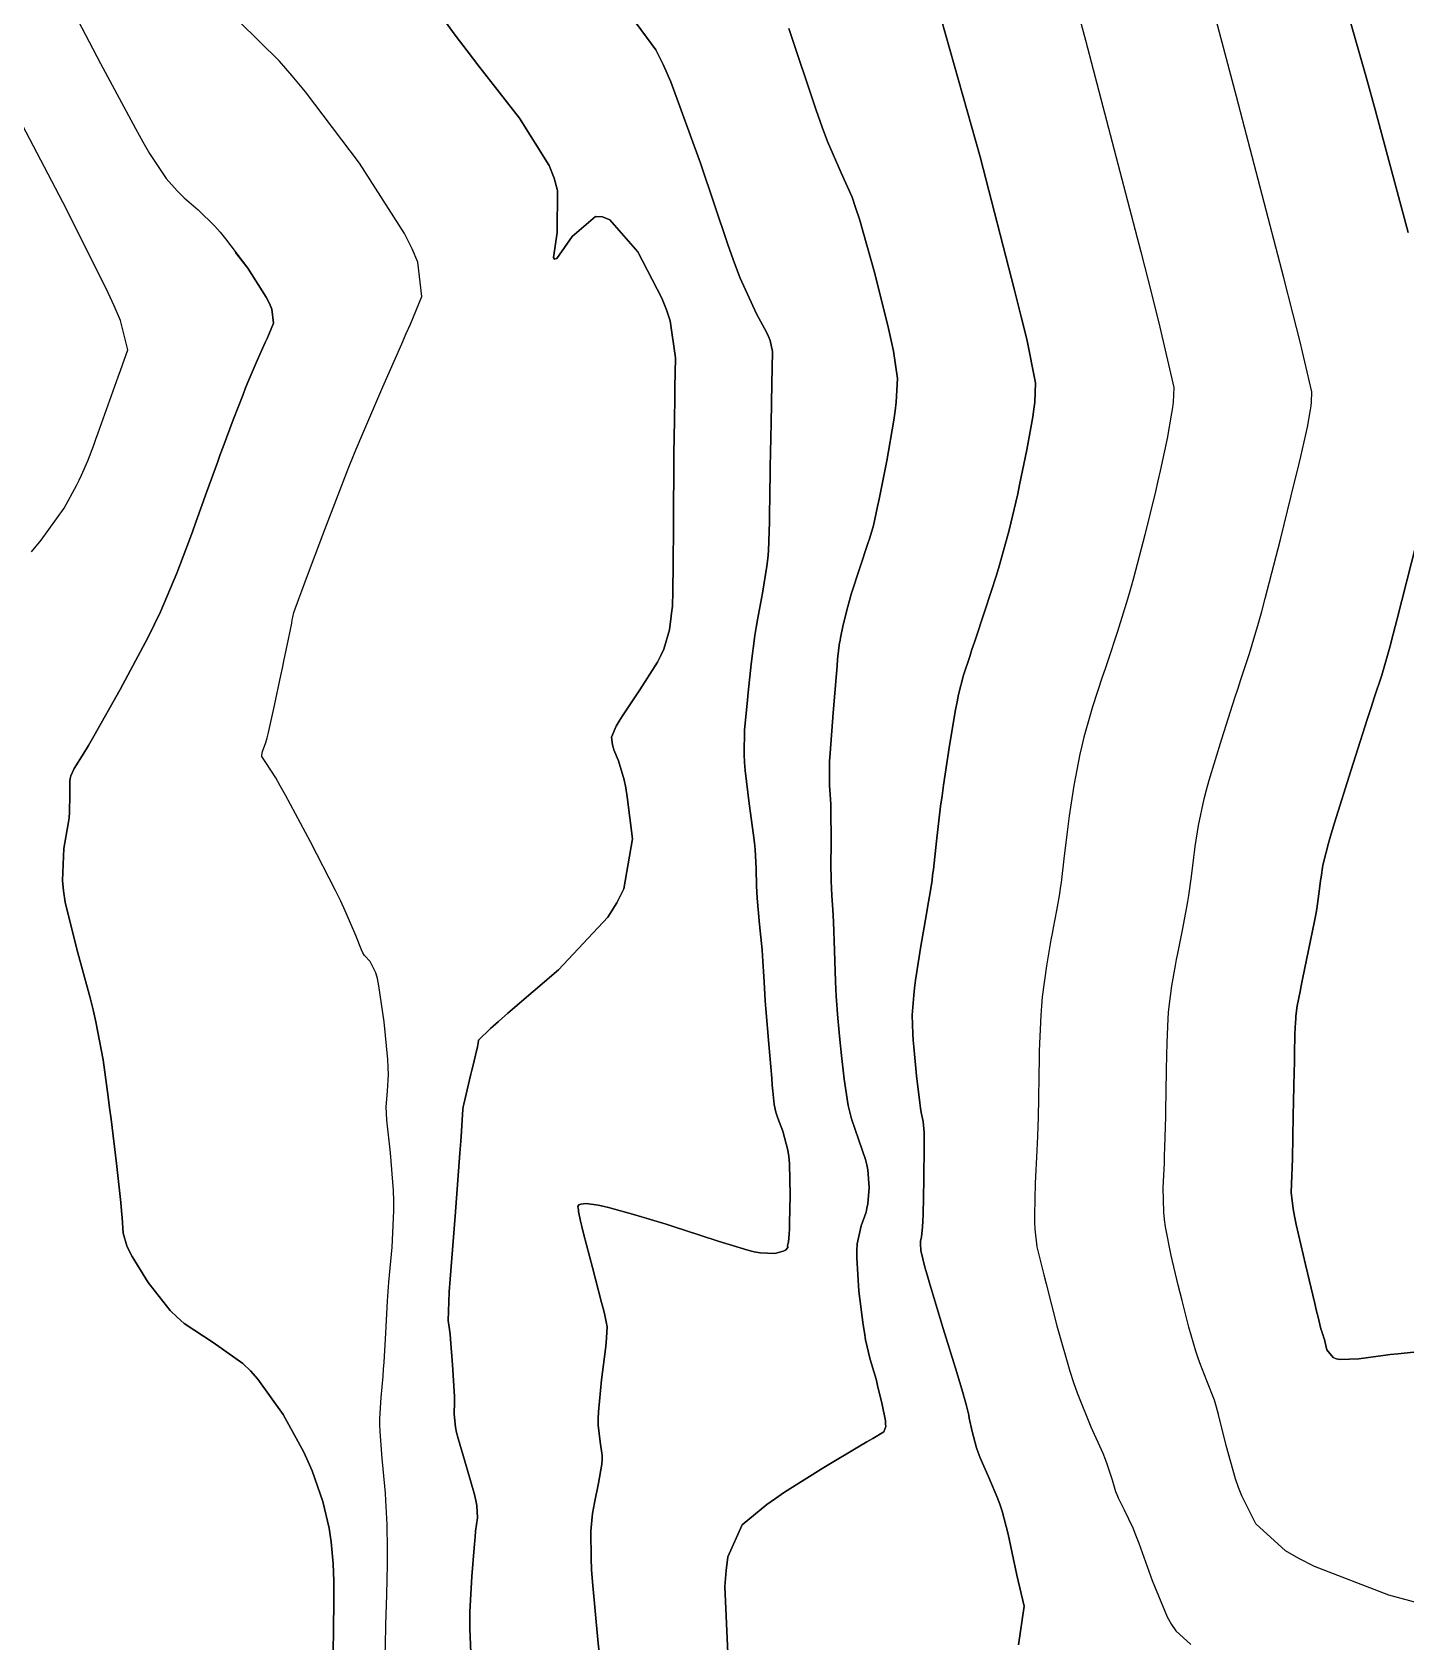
# Model space of a CAD drawing. Header units: metres. Extents: x 837117 to 838477, y 1189012 to 1191015.
# Drawn here: x 837819.78 to 837854.53, y 1189268.64 to 1189309.35 of the extents above; entities that cross this region are included whole.
import ezdxf

# ---------------------------------------------------------------- set-up
doc = ezdxf.new("R2010")
doc.units = ezdxf.units.M
doc.header["$LTSCALE"] = 0.3
doc.layers.add('COTAS 10', color=1, linetype='Continuous')
doc.layers.add('COTAS INT', color=252, linetype='Continuous')

msp = doc.modelspace()

# ---------------------------------------------------------------- linework, layer by layer
at = {"layer": 'COTAS 10'}
for points, elevation in [([(837837.381, 1189268.165), (837837.3, 1189270.042), (837837.328, 1189270.441), (837837.378, 1189270.787), (837837.74, 1189271.602), (837838.363, 1189272.111), (837838.577, 1189272.265), (837838.809, 1189272.425), (837839.799, 1189273.049), (837840.707, 1189273.589), (837840.888, 1189273.696), (837841.038, 1189273.784), (837841.323, 1189273.949), (837841.368, 1189274.083), (837841.366, 1189274.151), (837841.359, 1189274.233), (837841.281, 1189274.644), (837841.164, 1189275.122), (837841.131, 1189275.246), (837841.098, 1189275.368), (837840.978, 1189275.778), (837840.86, 1189276.28), (837840.828, 1189276.459), (837840.797, 1189276.655), (837840.69, 1189277.507), (837840.635, 1189278.348), (837840.638, 1189278.536), (837840.648, 1189278.705), (837840.748, 1189279.158), (837840.87, 1189279.507), (837840.894, 1189279.611), (837840.914, 1189279.718), (837840.949, 1189280.132), (837840.914, 1189280.579), (837840.889, 1189280.708), (837840.858, 1189280.839), (837840.689, 1189281.327), (837840.503, 1189281.869), (837840.46, 1189282.034), (837840.422, 1189282.205), (837840.315, 1189282.874), (837840.241, 1189283.542), (837840.223, 1189283.712), (837840.207, 1189283.875), (837840.157, 1189284.411), (837840.118, 1189284.973), (837840.109, 1189285.153), (837840.1, 1189285.344), (837840.071, 1189286.121), (837840.046, 1189286.85), (837840.039, 1189287.01), (837840.032, 1189287.153), (837840.007, 1189287.517), (837839.988, 1189287.883), (837839.985, 1189288.027), (837839.983, 1189288.188), (837839.984, 1189288.925), (837839.983, 1189289.656), (837839.979, 1189289.815), (837839.975, 1189289.954), (837839.949, 1189290.3), (837839.942, 1189290.717), (837839.949, 1189290.902), (837839.961, 1189291.116), (837840.037, 1189292.138), (837840.122, 1189293.13), (837840.138, 1189293.325), (837840.152, 1189293.485), (837840.179, 1189293.778), (837840.201, 1189293.91), (837840.212, 1189293.969), (837840.226, 1189294.037), (837840.293, 1189294.365), (837840.406, 1189294.823), (837840.449, 1189294.974), (837840.497, 1189295.135), (837840.711, 1189295.803), (837840.914, 1189296.415), (837840.955, 1189296.541), (837840.99, 1189296.648), (837841.059, 1189296.877), (837841.126, 1189297.191), (837841.159, 1189297.351), (837841.199, 1189297.544), (837841.393, 1189298.506), (837841.577, 1189299.538), (837841.611, 1189299.774), (837841.636, 1189299.99), (837841.664, 1189300.592), (837841.563, 1189301.281), (837841.507, 1189301.552), (837841.439, 1189301.857), (837841.092, 1189303.248), (837840.702, 1189304.623), (837840.607, 1189304.918), (837840.518, 1189305.176), (837840.241, 1189305.797), (837839.893, 1189306.586), (837839.757, 1189306.95), (837839.606, 1189307.376), (837838.919, 1189309.442)], 1760), ([(837838.919, 1189309.442), (837839.606, 1189307.376), (837839.757, 1189306.95), (837839.893, 1189306.586), (837840.241, 1189305.797), (837840.518, 1189305.176), (837840.607, 1189304.918), (837840.702, 1189304.623), (837841.092, 1189303.248), (837841.439, 1189301.857), (837841.507, 1189301.552), (837841.563, 1189301.281), (837841.664, 1189300.592), (837841.636, 1189299.99), (837841.611, 1189299.774), (837841.577, 1189299.538), (837841.393, 1189298.506), (837841.199, 1189297.544), (837841.159, 1189297.351), (837841.126, 1189297.191), (837841.059, 1189296.877), (837840.99, 1189296.648), (837840.955, 1189296.541), (837840.914, 1189296.415), (837840.711, 1189295.803), (837840.497, 1189295.135), (837840.449, 1189294.974), (837840.406, 1189294.823), (837840.293, 1189294.365), (837840.226, 1189294.037), (837840.212, 1189293.969), (837840.201, 1189293.91), (837840.179, 1189293.778), (837840.152, 1189293.485), (837840.138, 1189293.325), (837840.122, 1189293.13), (837840.037, 1189292.138), (837839.961, 1189291.116), (837839.949, 1189290.902), (837839.942, 1189290.717), (837839.949, 1189290.3), (837839.975, 1189289.954), (837839.979, 1189289.815), (837839.983, 1189289.656), (837839.984, 1189288.925), (837839.983, 1189288.188), (837839.985, 1189288.027), (837839.988, 1189287.883), (837840.007, 1189287.517), (837840.032, 1189287.153), (837840.039, 1189287.01), (837840.046, 1189286.85), (837840.071, 1189286.121), (837840.1, 1189285.344), (837840.109, 1189285.153), (837840.118, 1189284.973), (837840.157, 1189284.411), (837840.207, 1189283.875), (837840.223, 1189283.712), (837840.241, 1189283.542), (837840.315, 1189282.874), (837840.422, 1189282.205), (837840.46, 1189282.034), (837840.503, 1189281.869), (837840.689, 1189281.327), (837840.858, 1189280.839), (837840.889, 1189280.708), (837840.914, 1189280.579), (837840.949, 1189280.132), (837840.914, 1189279.718), (837840.894, 1189279.611), (837840.87, 1189279.507), (837840.748, 1189279.158), (837840.648, 1189278.705), (837840.638, 1189278.536), (837840.635, 1189278.348), (837840.69, 1189277.507), (837840.797, 1189276.655), (837840.828, 1189276.459), (837840.86, 1189276.28), (837840.978, 1189275.778), (837841.098, 1189275.368), (837841.131, 1189275.246), (837841.164, 1189275.122), (837841.281, 1189274.644), (837841.359, 1189274.233), (837841.366, 1189274.151), (837841.368, 1189274.083), (837841.323, 1189273.949), (837841.038, 1189273.784), (837840.888, 1189273.696), (837840.707, 1189273.589), (837839.799, 1189273.049), (837838.809, 1189272.425), (837838.577, 1189272.265), (837838.363, 1189272.111), (837837.74, 1189271.602), (837837.378, 1189270.787), (837837.328, 1189270.441), (837837.3, 1189270.042), (837837.381, 1189268.165)], 1760), ([(837819.754, 1189296.212), (837820, 1189296.5), (837820.587, 1189297.315), (837820.895, 1189297.885), (837820.963, 1189298.02), (837821.024, 1189298.144), (837821.184, 1189298.509), (837821.331, 1189298.908), (837821.384, 1189299.054), (837821.442, 1189299.216), (837821.698, 1189299.928), (837821.951, 1189300.637), (837822.008, 1189300.796), (837822.06, 1189300.938), (837822.199, 1189301.319), (837822.008, 1189302.06), (837821.852, 1189302.429), (837821.65, 1189302.87), (837820.548, 1189305.054), (837819.343, 1189307.354)], 1750)]:
    msp.add_lwpolyline(points, dxfattribs=dict(at, elevation=elevation))
at = {"layer": 'COTAS INT'}
for points, elevation in [([(837844.964, 1189314.55), (837846.421, 1189309.151), (837847.82, 1189303.792), (837848.089, 1189302.745), (837848.305, 1189301.887), (837848.656, 1189300.366), (837848.639, 1189299.994), (837848.623, 1189299.86), (837848.602, 1189299.714), (837848.488, 1189299.075), (837848.313, 1189298.261), (837848.254, 1189298.004), (837848.19, 1189297.733), (837847.922, 1189296.638), (837847.634, 1189295.542), (837847.558, 1189295.27), (837847.484, 1189295.011), (837847.229, 1189294.19), (837846.984, 1189293.453), (837846.916, 1189293.247), (837846.848, 1189293.04), (837846.603, 1189292.286), (837846.381, 1189291.519), (837846.328, 1189291.304), (837846.279, 1189291.088), (837846.129, 1189290.298), (837846.013, 1189289.528), (837845.985, 1189289.325), (837845.959, 1189289.126), (837845.877, 1189288.443), (837845.805, 1189287.844), (837845.785, 1189287.699), (837845.765, 1189287.562), (837845.689, 1189287.14), (837845.603, 1189286.702), (837845.576, 1189286.555), (837845.547, 1189286.397), (837845.432, 1189285.733), (837845.329, 1189284.955), (837845.308, 1189284.725), (837845.29, 1189284.49), (837845.253, 1189283.586), (837845.238, 1189282.754), (837845.235, 1189282.563), (837845.232, 1189282.39), (837845.222, 1189281.906), (837845.207, 1189281.425), (837845.2, 1189281.253), (837845.191, 1189281.064), (837845.151, 1189280.241), (837845.128, 1189279.427), (837845.131, 1189279.243), (837845.137, 1189279.078), (837845.191, 1189278.632), (837845.317, 1189278.127), (837845.368, 1189277.924), (837845.427, 1189277.693), (837845.7, 1189276.632), (837846.026, 1189275.487), (837846.119, 1189275.202), (837846.213, 1189274.933), (837846.561, 1189274.078), (837846.858, 1189273.409), (837846.92, 1189273.256), (837846.974, 1189273.118), (837847.095, 1189272.735), (837847.181, 1189272.443), (837847.212, 1189272.362), (837847.247, 1189272.28), (837847.401, 1189271.981), (837847.617, 1189271.524), (837847.691, 1189271.342), (837847.771, 1189271.135), (837848.111, 1189270.19), (837848.492, 1189269.271), (837848.598, 1189269.081), (837848.705, 1189268.92), (837849.091, 1189268.571)], 1764), ([(837844.964, 1189314.55), (837846.421, 1189309.151), (837847.82, 1189303.792), (837848.089, 1189302.745), (837848.305, 1189301.887), (837848.656, 1189300.366), (837848.639, 1189299.994), (837848.623, 1189299.86), (837848.602, 1189299.714), (837848.488, 1189299.075), (837848.313, 1189298.261), (837848.254, 1189298.004), (837848.19, 1189297.733), (837847.922, 1189296.638), (837847.634, 1189295.542), (837847.558, 1189295.27), (837847.484, 1189295.011), (837847.229, 1189294.19), (837846.984, 1189293.453), (837846.916, 1189293.247), (837846.848, 1189293.04), (837846.603, 1189292.286), (837846.381, 1189291.519), (837846.328, 1189291.304), (837846.279, 1189291.088), (837846.129, 1189290.298), (837846.013, 1189289.528), (837845.985, 1189289.325), (837845.959, 1189289.126), (837845.877, 1189288.443), (837845.805, 1189287.844), (837845.785, 1189287.699), (837845.765, 1189287.562), (837845.689, 1189287.14), (837845.603, 1189286.702), (837845.576, 1189286.555), (837845.547, 1189286.397), (837845.432, 1189285.733), (837845.329, 1189284.955), (837845.308, 1189284.725), (837845.29, 1189284.49), (837845.253, 1189283.586), (837845.238, 1189282.754), (837845.235, 1189282.563), (837845.232, 1189282.39), (837845.222, 1189281.906), (837845.207, 1189281.425), (837845.2, 1189281.253), (837845.191, 1189281.064), (837845.151, 1189280.241), (837845.128, 1189279.427), (837845.131, 1189279.243), (837845.137, 1189279.078), (837845.191, 1189278.632), (837845.317, 1189278.127), (837845.368, 1189277.924), (837845.427, 1189277.693), (837845.7, 1189276.632), (837846.026, 1189275.487), (837846.119, 1189275.202), (837846.213, 1189274.933), (837846.561, 1189274.078), (837846.858, 1189273.409), (837846.92, 1189273.256), (837846.974, 1189273.118), (837847.095, 1189272.735), (837847.181, 1189272.443), (837847.212, 1189272.362), (837847.247, 1189272.28), (837847.401, 1189271.981), (837847.617, 1189271.524), (837847.691, 1189271.342), (837847.771, 1189271.135), (837848.111, 1189270.19), (837848.492, 1189269.271), (837848.598, 1189269.081), (837848.705, 1189268.92), (837849.091, 1189268.571)], 1764), ([(837856.092, 1189269.283), (837854.096, 1189269.819), (837852.215, 1189270.547), (837851.822, 1189270.744), (837851.485, 1189270.938), (837850.73, 1189271.622), (837850.377, 1189272.333), (837850.293, 1189272.545), (837850.215, 1189272.763), (837849.982, 1189273.604), (837849.789, 1189274.392), (837849.736, 1189274.577), (837849.683, 1189274.748), (837849.494, 1189275.244), (837849.311, 1189275.696), (837849.261, 1189275.838), (837849.212, 1189275.988), (837849.04, 1189276.594), (837848.868, 1189277.27), (837848.819, 1189277.465), (837848.77, 1189277.663), (837848.588, 1189278.407), (837848.446, 1189279.136), (837848.421, 1189279.325), (837848.403, 1189279.508), (837848.39, 1189280.123), (837848.418, 1189280.751), (837848.424, 1189280.943), (837848.431, 1189281.143), (837848.451, 1189281.927), (837848.467, 1189282.721), (837848.471, 1189282.927), (837848.475, 1189283.127), (837848.487, 1189283.797), (837848.511, 1189284.4), (837848.523, 1189284.557), (837848.537, 1189284.71), (837848.606, 1189285.229), (837848.698, 1189285.744), (837848.726, 1189285.895), (837848.756, 1189286.049), (837848.876, 1189286.636), (837848.989, 1189287.217), (837849.015, 1189287.367), (837849.038, 1189287.512), (837849.103, 1189287.998), (837849.16, 1189288.474), (837849.178, 1189288.612), (837849.198, 1189288.754), (837849.278, 1189289.289), (837849.422, 1189289.963), (837849.482, 1189290.191), (837849.55, 1189290.437), (837849.868, 1189291.478), (837850.203, 1189292.515), (837850.283, 1189292.758), (837850.356, 1189292.983), (837850.572, 1189293.638), (837850.8, 1189294.403), (837850.881, 1189294.697), (837850.97, 1189295.028), (837851.353, 1189296.519), (837851.722, 1189298.004), (837851.801, 1189298.33), (837851.87, 1189298.62), (837852.036, 1189299.36), (837852.115, 1189299.802), (837852.129, 1189299.903), (837852.14, 1189299.996), (837852.152, 1189300.253), (837851.853, 1189301.519), (837851.668, 1189302.248), (837851.438, 1189303.139), (837850.239, 1189307.724), (837848.975, 1189312.496)], 1766), ([(837856.092, 1189269.283), (837854.096, 1189269.819), (837852.215, 1189270.547), (837851.822, 1189270.744), (837851.485, 1189270.938), (837850.73, 1189271.622), (837850.377, 1189272.333), (837850.293, 1189272.545), (837850.215, 1189272.763), (837849.982, 1189273.604), (837849.789, 1189274.392), (837849.736, 1189274.577), (837849.683, 1189274.748), (837849.494, 1189275.244), (837849.311, 1189275.696), (837849.261, 1189275.838), (837849.212, 1189275.988), (837849.04, 1189276.594), (837848.868, 1189277.27), (837848.819, 1189277.465), (837848.77, 1189277.663), (837848.588, 1189278.407), (837848.446, 1189279.136), (837848.421, 1189279.325), (837848.403, 1189279.508), (837848.39, 1189280.123), (837848.418, 1189280.751), (837848.424, 1189280.943), (837848.431, 1189281.143), (837848.451, 1189281.927), (837848.467, 1189282.721), (837848.471, 1189282.927), (837848.475, 1189283.127), (837848.487, 1189283.797), (837848.511, 1189284.4), (837848.523, 1189284.557), (837848.537, 1189284.71), (837848.606, 1189285.229), (837848.698, 1189285.744), (837848.726, 1189285.895), (837848.756, 1189286.049), (837848.876, 1189286.636), (837848.989, 1189287.217), (837849.015, 1189287.367), (837849.038, 1189287.512), (837849.103, 1189287.998), (837849.16, 1189288.474), (837849.178, 1189288.612), (837849.198, 1189288.754), (837849.278, 1189289.289), (837849.422, 1189289.963), (837849.482, 1189290.191), (837849.55, 1189290.437), (837849.868, 1189291.478), (837850.203, 1189292.515), (837850.283, 1189292.758), (837850.356, 1189292.983), (837850.572, 1189293.638), (837850.8, 1189294.403), (837850.881, 1189294.697), (837850.97, 1189295.028), (837851.353, 1189296.519), (837851.722, 1189298.004), (837851.801, 1189298.33), (837851.87, 1189298.62), (837852.036, 1189299.36), (837852.115, 1189299.802), (837852.129, 1189299.903), (837852.14, 1189299.996), (837852.152, 1189300.253), (837851.853, 1189301.519), (837851.668, 1189302.248), (837851.438, 1189303.139), (837850.239, 1189307.724), (837848.975, 1189312.496)], 1766), ([(837852.465, 1189311.913), (837853.299, 1189309.015), (837853.529, 1189308.192), (837853.759, 1189307.36), (837854.587, 1189304.283)], 1768), ([(837854.587, 1189304.283), (837853.759, 1189307.36), (837853.529, 1189308.192), (837853.299, 1189309.015), (837852.465, 1189311.913)], 1768), ([(837829.359, 1189310.818), (837830.48, 1189309.278), (837830.78, 1189308.878), (837831.076, 1189308.488), (837832.104, 1189307.174), (837832.858, 1189305.977), (837832.98, 1189305.66), (837833.065, 1189305.351), (837833.059, 1189304.289), (837832.964, 1189303.653), (837832.993, 1189303.612), (837833.046, 1189303.63), (837833.436, 1189304.184), (837834.024, 1189304.694), (837834.201, 1189304.684), (837834.385, 1189304.609), (837835.101, 1189303.794), (837835.706, 1189302.628), (837835.821, 1189302.331), (837835.912, 1189302.047), (837836.048, 1189301.114), (837836.034, 1189300.363), (837836.031, 1189300.192), (837836.029, 1189300.037), (837836.021, 1189299.614), (837836.014, 1189299.029), (837836.011, 1189298.772), (837836.009, 1189298.474), (837835.999, 1189297.054), (837835.988, 1189295.687), (837835.985, 1189295.422), (837835.983, 1189295.206), (837835.972, 1189294.836), (837835.955, 1189294.714), (837835.947, 1189294.655), (837835.939, 1189294.584), (837835.899, 1189294.237), (837835.754, 1189293.747), (837835.68, 1189293.588), (837835.591, 1189293.417), (837835.145, 1189292.715), (837834.706, 1189292.062), (837834.621, 1189291.924), (837834.552, 1189291.803), (837834.434, 1189291.52), (837834.453, 1189291.328), (837834.469, 1189291.266), (837834.491, 1189291.199), (837834.61, 1189290.924), (837834.755, 1189290.438), (837834.794, 1189290.238), (837834.831, 1189290.01), (837834.959, 1189288.951), (837834.746, 1189287.687), (837834.569, 1189287.329), (837834.34, 1189286.967), (837833.088, 1189285.635), (837831.812, 1189284.537), (837831.569, 1189284.325), (837831.374, 1189284.151), (837831.067, 1189283.854), (837831.059, 1189283.772), (837831.051, 1189283.735), (837831.042, 1189283.691), (837830.992, 1189283.479), (837830.921, 1189283.19), (837830.898, 1189283.097), (837830.874, 1189282.999), (837830.778, 1189282.599), (837830.697, 1189282.24), (837830.682, 1189282.167), (837830.671, 1189282.105), (837830.661, 1189281.979), (837830.639, 1189281.553), (837830.621, 1189281.303), (837830.598, 1189280.996), (837830.472, 1189279.407), (837830.349, 1189277.808), (837830.328, 1189277.494), (837830.312, 1189277.236), (837830.303, 1189276.77), (837830.336, 1189276.536), (837830.348, 1189276.425), (837830.36, 1189276.293), (837830.412, 1189275.648), (837830.454, 1189274.983), (837830.46, 1189274.839), (837830.463, 1189274.711), (837830.454, 1189274.394), (837830.484, 1189274.067), (837830.513, 1189273.933), (837830.551, 1189273.779), (837830.76, 1189273.069), (837830.965, 1189272.364), (837831, 1189272.214), (837831.026, 1189272.084), (837831.043, 1189271.776), (837830.994, 1189271.439), (837830.979, 1189271.29), (837830.962, 1189271.117), (837830.897, 1189270.292), (837830.85, 1189269.398), (837830.846, 1189269.182), (837830.845, 1189268.979), (837830.874, 1189268.36)], 1756), ([(837830.874, 1189268.36), (837830.845, 1189268.979), (837830.846, 1189269.182), (837830.85, 1189269.398), (837830.897, 1189270.292), (837830.962, 1189271.117), (837830.979, 1189271.29), (837830.994, 1189271.439), (837831.043, 1189271.776), (837831.026, 1189272.084), (837831, 1189272.214), (837830.965, 1189272.364), (837830.76, 1189273.069), (837830.551, 1189273.779), (837830.513, 1189273.933), (837830.484, 1189274.067), (837830.454, 1189274.394), (837830.463, 1189274.711), (837830.46, 1189274.839), (837830.454, 1189274.983), (837830.412, 1189275.648), (837830.36, 1189276.293), (837830.348, 1189276.425), (837830.336, 1189276.536), (837830.303, 1189276.77), (837830.312, 1189277.236), (837830.328, 1189277.494), (837830.349, 1189277.808), (837830.472, 1189279.407), (837830.598, 1189280.996), (837830.621, 1189281.303), (837830.639, 1189281.553), (837830.661, 1189281.979), (837830.671, 1189282.105), (837830.682, 1189282.167), (837830.697, 1189282.24), (837830.778, 1189282.599), (837830.874, 1189282.999), (837830.898, 1189283.097), (837830.921, 1189283.19), (837830.992, 1189283.479), (837831.042, 1189283.691), (837831.051, 1189283.735), (837831.059, 1189283.772), (837831.067, 1189283.854), (837831.374, 1189284.151), (837831.569, 1189284.325), (837831.812, 1189284.537), (837833.088, 1189285.635), (837834.34, 1189286.967), (837834.569, 1189287.329), (837834.746, 1189287.687), (837834.959, 1189288.951), (837834.831, 1189290.01), (837834.794, 1189290.238), (837834.755, 1189290.438), (837834.61, 1189290.924), (837834.491, 1189291.199), (837834.469, 1189291.266), (837834.453, 1189291.328), (837834.434, 1189291.52), (837834.552, 1189291.803), (837834.621, 1189291.924), (837834.706, 1189292.062), (837835.145, 1189292.715), (837835.591, 1189293.417), (837835.68, 1189293.588), (837835.754, 1189293.747), (837835.899, 1189294.237), (837835.939, 1189294.584), (837835.947, 1189294.655), (837835.955, 1189294.714), (837835.972, 1189294.836), (837835.983, 1189295.206), (837835.985, 1189295.422), (837835.988, 1189295.687), (837835.999, 1189297.054), (837836.009, 1189298.474), (837836.011, 1189298.772), (837836.014, 1189299.029), (837836.021, 1189299.614), (837836.029, 1189300.037), (837836.031, 1189300.192), (837836.034, 1189300.363), (837836.048, 1189301.114), (837835.912, 1189302.047), (837835.821, 1189302.331), (837835.706, 1189302.628), (837835.101, 1189303.794), (837834.385, 1189304.609), (837834.201, 1189304.684), (837834.024, 1189304.694), (837833.436, 1189304.184), (837833.046, 1189303.63), (837832.993, 1189303.612), (837832.964, 1189303.653), (837833.059, 1189304.289), (837833.065, 1189305.351), (837832.98, 1189305.66), (837832.858, 1189305.977), (837832.104, 1189307.174), (837831.076, 1189308.488), (837830.78, 1189308.878), (837830.48, 1189309.278), (837829.359, 1189310.818)], 1756), ([(837820.548, 1189310.389), (837821.502, 1189308.559), (837822.387, 1189306.916), (837822.578, 1189306.575), (837822.747, 1189306.284), (837823.161, 1189305.648), (837823.446, 1189305.336), (837823.533, 1189305.25), (837823.623, 1189305.164), (837823.975, 1189304.856), (837824.395, 1189304.443), (837824.527, 1189304.291), (837824.666, 1189304.123), (837825.227, 1189303.379), (837825.697, 1189302.65), (837825.778, 1189302.49), (837825.838, 1189302.349), (837825.88, 1189301.993), (837825.758, 1189301.705), (837825.716, 1189301.607), (837825.67, 1189301.501), (837825.471, 1189301.051), (837825.241, 1189300.516), (837825.175, 1189300.356), (837825.109, 1189300.191), (837824.861, 1189299.551), (837824.606, 1189298.862), (837824.534, 1189298.666), (837824.461, 1189298.468), (837824.197, 1189297.733), (837823.918, 1189296.96), (837823.836, 1189296.737), (837823.753, 1189296.512), (837823.438, 1189295.668), (837823.019, 1189294.689), (837822.871, 1189294.379), (837822.707, 1189294.052), (837822, 1189292.727), (837821.335, 1189291.547), (837821.198, 1189291.31), (837821.082, 1189291.113), (837820.836, 1189290.725), (837820.752, 1189290.543), (837820.738, 1189290.475), (837820.728, 1189290.4), (837820.728, 1189290.064), (837820.721, 1189289.62), (837820.707, 1189289.477), (837820.689, 1189289.325), (837820.58, 1189288.701), (837820.543, 1189287.896), (837820.57, 1189287.63), (837820.613, 1189287.344), (837820.902, 1189286.156), (837821.243, 1189284.93), (837821.319, 1189284.621), (837821.387, 1189284.324), (837821.567, 1189283.363), (837821.697, 1189282.427), (837821.733, 1189282.147), (837821.77, 1189281.858), (837821.906, 1189280.738), (837822.015, 1189279.749), (837822.036, 1189279.543), (837822.052, 1189279.366), (837822.074, 1189278.972), (837822.168, 1189278.657), (837822.229, 1189278.53), (837822.305, 1189278.386), (837822.707, 1189277.724), (837823.265, 1189277.02), (837823.439, 1189276.851), (837823.621, 1189276.692), (837824.352, 1189276.209), (837825.103, 1189275.68), (837825.298, 1189275.492), (837825.487, 1189275.286), (837826.124, 1189274.392), (837826.644, 1189273.439), (837826.759, 1189273.195), (837826.862, 1189272.961), (837827.131, 1189272.187), (837827.285, 1189271.51), (837827.316, 1189271.336), (837827.342, 1189271.168), (837827.392, 1189270.609), (837827.404, 1189270.182), (837827.406, 1189270.097), (837827.408, 1189270.026), (837827.41, 1189269.887), (837827.406, 1189269.588), (837827.404, 1189269.416), (837827.402, 1189269.205), (837827.391, 1189268.122)], 1752), ([(837834.933, 1189309.739), (837835.554, 1189308.902), (837835.74, 1189308.531), (837835.933, 1189308.099), (837836.682, 1189306.035), (837837.38, 1189303.955), (837837.541, 1189303.513), (837837.687, 1189303.129), (837838.099, 1189302.226), (837838.355, 1189301.762), (837838.403, 1189301.654), (837838.442, 1189301.555), (837838.501, 1189301.274), (837838.494, 1189300.861), (837838.486, 1189300.467), (837838.467, 1189299.46), (837838.448, 1189298.349), (837838.444, 1189298.072), (837838.44, 1189297.809), (837838.432, 1189296.969), (837838.401, 1189296.234), (837838.383, 1189296.037), (837838.361, 1189295.842), (837838.25, 1189295.163), (837838.122, 1189294.485), (837838.091, 1189294.291), (837838.061, 1189294.095), (837837.966, 1189293.363), (837837.889, 1189292.653), (837837.87, 1189292.469), (837837.852, 1189292.292), (837837.798, 1189291.702), (837837.788, 1189291.081), (837837.798, 1189290.884), (837837.813, 1189290.677), (837837.915, 1189289.84), (837838.026, 1189289.038), (837838.047, 1189288.852), (837838.063, 1189288.682), (837838.088, 1189288.201), (837838.1, 1189287.755), (837838.109, 1189287.606), (837838.119, 1189287.448), (837838.178, 1189286.786), (837838.239, 1189286.139), (837838.251, 1189285.99), (837838.262, 1189285.853), (837838.283, 1189285.469), (837838.308, 1189285.024), (837838.32, 1189284.85), (837838.335, 1189284.653), (837838.408, 1189283.76), (837838.483, 1189282.894), (837838.499, 1189282.715), (837838.513, 1189282.563), (837838.545, 1189282.233), (837838.59, 1189282.033), (837838.612, 1189281.963), (837838.639, 1189281.886), (837838.769, 1189281.554), (837838.893, 1189281.079), (837838.916, 1189280.912), (837838.933, 1189280.729), (837838.951, 1189279.94), (837838.935, 1189279.216), (837838.93, 1189279.074), (837838.925, 1189278.957), (837838.906, 1189278.748), (837838.891, 1189278.7), (837838.889, 1189278.686), (837838.887, 1189278.671), (837838.889, 1189278.613), (837838.843, 1189278.553), (837838.812, 1189278.537), (837838.774, 1189278.521), (837838.567, 1189278.464), (837838.188, 1189278.477), (837838.041, 1189278.505), (837837.876, 1189278.544), (837837.126, 1189278.771), (837836.274, 1189279.053), (837836.044, 1189279.127), (837835.817, 1189279.199), (837835.019, 1189279.441), (837834.356, 1189279.624), (837834.215, 1189279.658), (837834.091, 1189279.685), (837833.794, 1189279.725), (837833.653, 1189279.71), (837833.627, 1189279.703), (837833.607, 1189279.695), (837833.582, 1189279.653), (837833.591, 1189279.603), (837833.593, 1189279.575), (837833.592, 1189279.527), (837833.645, 1189279.28), (837833.679, 1189279.141), (837833.722, 1189278.971), (837833.95, 1189278.104), (837834.181, 1189277.226), (837834.226, 1189277.048), (837834.262, 1189276.9), (837834.325, 1189276.603), (837834.308, 1189276.331), (837834.294, 1189276.199), (837834.276, 1189276.041), (837834.181, 1189275.268), (837834.102, 1189274.457), (837834.095, 1189274.277), (837834.095, 1189274.116), (837834.147, 1189273.696), (837834.198, 1189273.356), (837834.197, 1189273.247), (837834.189, 1189273.131), (837834.106, 1189272.656), (837833.998, 1189272.153), (837833.975, 1189272.019), (837833.954, 1189271.888), (837833.904, 1189271.435), (837833.913, 1189270.749), (837833.929, 1189270.471), (837833.952, 1189270.154), (837834.084, 1189268.692), (837834.244, 1189267.165)], 1758), ([(837834.244, 1189267.165), (837834.084, 1189268.692), (837833.952, 1189270.154), (837833.929, 1189270.471), (837833.913, 1189270.749), (837833.904, 1189271.435), (837833.954, 1189271.888), (837833.975, 1189272.019), (837833.998, 1189272.153), (837834.106, 1189272.656), (837834.189, 1189273.131), (837834.197, 1189273.247), (837834.198, 1189273.356), (837834.147, 1189273.696), (837834.095, 1189274.116), (837834.095, 1189274.277), (837834.102, 1189274.457), (837834.181, 1189275.268), (837834.276, 1189276.041), (837834.294, 1189276.199), (837834.308, 1189276.331), (837834.325, 1189276.603), (837834.262, 1189276.9), (837834.226, 1189277.048), (837834.181, 1189277.226), (837833.95, 1189278.104), (837833.722, 1189278.971), (837833.679, 1189279.141), (837833.645, 1189279.28), (837833.592, 1189279.527), (837833.593, 1189279.575), (837833.591, 1189279.603), (837833.582, 1189279.653), (837833.607, 1189279.695), (837833.627, 1189279.703), (837833.653, 1189279.71), (837833.794, 1189279.725), (837834.091, 1189279.685), (837834.215, 1189279.658), (837834.356, 1189279.624), (837835.019, 1189279.441), (837835.817, 1189279.199), (837836.044, 1189279.127), (837836.274, 1189279.053), (837837.126, 1189278.771), (837837.876, 1189278.544), (837838.041, 1189278.505), (837838.188, 1189278.477), (837838.567, 1189278.464), (837838.774, 1189278.521), (837838.812, 1189278.537), (837838.843, 1189278.553), (837838.889, 1189278.613), (837838.887, 1189278.671), (837838.889, 1189278.686), (837838.891, 1189278.7), (837838.906, 1189278.748), (837838.925, 1189278.957), (837838.93, 1189279.074), (837838.935, 1189279.216), (837838.951, 1189279.94), (837838.933, 1189280.729), (837838.916, 1189280.912), (837838.893, 1189281.079), (837838.769, 1189281.554), (837838.639, 1189281.886), (837838.612, 1189281.963), (837838.59, 1189282.033), (837838.545, 1189282.233), (837838.513, 1189282.563), (837838.499, 1189282.715), (837838.483, 1189282.894), (837838.408, 1189283.76), (837838.335, 1189284.653), (837838.32, 1189284.85), (837838.308, 1189285.024), (837838.283, 1189285.469), (837838.262, 1189285.853), (837838.251, 1189285.99), (837838.239, 1189286.139), (837838.178, 1189286.786), (837838.119, 1189287.448), (837838.109, 1189287.606), (837838.1, 1189287.755), (837838.088, 1189288.201), (837838.063, 1189288.682), (837838.047, 1189288.852), (837838.026, 1189289.038), (837837.915, 1189289.84), (837837.813, 1189290.677), (837837.798, 1189290.884), (837837.788, 1189291.081), (837837.798, 1189291.702), (837837.852, 1189292.292), (837837.87, 1189292.469), (837837.889, 1189292.653), (837837.966, 1189293.363), (837838.061, 1189294.095), (837838.091, 1189294.291), (837838.122, 1189294.485), (837838.25, 1189295.163), (837838.361, 1189295.842), (837838.383, 1189296.037), (837838.401, 1189296.234), (837838.432, 1189296.969), (837838.44, 1189297.809), (837838.444, 1189298.072), (837838.448, 1189298.349), (837838.467, 1189299.46), (837838.486, 1189300.467), (837838.494, 1189300.861), (837838.501, 1189301.274), (837838.442, 1189301.555), (837838.403, 1189301.654), (837838.355, 1189301.762), (837838.099, 1189302.226), (837837.687, 1189303.129), (837837.541, 1189303.513), (837837.38, 1189303.955), (837836.682, 1189306.035), (837835.933, 1189308.099), (837835.74, 1189308.531), (837835.554, 1189308.902), (837834.933, 1189309.739)], 1758), ([(837842.768, 1189309.689), (837843.757, 1189306.2), (837844.63, 1189302.825), (837844.798, 1189302.148), (837844.934, 1189301.584), (837845.16, 1189300.479), (837845.137, 1189299.992), (837845.117, 1189299.817), (837845.09, 1189299.626), (837844.94, 1189298.79), (837844.756, 1189297.902), (837844.707, 1189297.677), (837844.658, 1189297.462), (837844.491, 1189296.757), (837844.299, 1189296.056), (837844.236, 1189295.842), (837844.168, 1189295.619), (837843.885, 1189294.743), (837843.611, 1189293.923), (837843.549, 1189293.735), (837843.493, 1189293.565), (837843.338, 1189293.093), (837843.213, 1189292.6), (837843.175, 1189292.417), (837843.135, 1189292.213), (837842.98, 1189291.306), (837842.829, 1189290.303), (837842.792, 1189290.038), (837842.758, 1189289.778), (837842.651, 1189288.887), (837842.573, 1189288.177), (837842.555, 1189288.031), (837842.54, 1189287.907), (837842.502, 1189287.643), (837842.449, 1189287.354), (837842.425, 1189287.215), (837842.396, 1189287.049), (837842.258, 1189286.236), (837842.124, 1189285.371), (837842.097, 1189285.172), (837842.076, 1189284.992), (837842.038, 1189284.49), (837842.051, 1189284.02), (837842.062, 1189283.859), (837842.076, 1189283.686), (837842.15, 1189282.951), (837842.232, 1189282.274), (837842.251, 1189282.138), (837842.268, 1189282.024), (837842.315, 1189281.796), (837842.339, 1189281.52), (837842.342, 1189281.375), (837842.344, 1189281.2), (837842.335, 1189280.324), (837842.314, 1189279.45), (837842.307, 1189279.278), (837842.3, 1189279.136), (837842.271, 1189278.873), (837842.251, 1189278.781), (837842.249, 1189278.746), (837842.249, 1189278.708), (837842.26, 1189278.537), (837842.359, 1189278.115), (837842.414, 1189277.919), (837842.481, 1189277.688), (837842.824, 1189276.564), (837843.169, 1189275.449), (837843.238, 1189275.222), (837843.296, 1189275.032), (837843.407, 1189274.642), (837843.452, 1189274.442), (837843.467, 1189274.371), (837843.483, 1189274.293), (837843.551, 1189273.957), (837843.663, 1189273.547), (837843.706, 1189273.424), (837843.755, 1189273.295), (837843.976, 1189272.795), (837844.207, 1189272.253), (837844.262, 1189272.098), (837844.313, 1189271.942), (837844.463, 1189271.361), (837844.6, 1189270.721), (837844.643, 1189270.528), (837844.689, 1189270.327), (837844.869, 1189269.542), (837844.728, 1189268.564)], 1762), ([(837844.728, 1189268.564), (837844.869, 1189269.542), (837844.689, 1189270.327), (837844.643, 1189270.528), (837844.6, 1189270.721), (837844.463, 1189271.361), (837844.313, 1189271.942), (837844.262, 1189272.098), (837844.207, 1189272.253), (837843.976, 1189272.795), (837843.755, 1189273.295), (837843.706, 1189273.424), (837843.663, 1189273.547), (837843.551, 1189273.957), (837843.483, 1189274.293), (837843.467, 1189274.371), (837843.452, 1189274.442), (837843.407, 1189274.642), (837843.296, 1189275.032), (837843.238, 1189275.222), (837843.169, 1189275.449), (837842.824, 1189276.564), (837842.481, 1189277.688), (837842.414, 1189277.919), (837842.359, 1189278.115), (837842.26, 1189278.537), (837842.249, 1189278.708), (837842.249, 1189278.746), (837842.251, 1189278.781), (837842.271, 1189278.873), (837842.3, 1189279.136), (837842.307, 1189279.278), (837842.314, 1189279.45), (837842.335, 1189280.324), (837842.344, 1189281.2), (837842.342, 1189281.375), (837842.339, 1189281.52), (837842.315, 1189281.796), (837842.268, 1189282.024), (837842.251, 1189282.138), (837842.232, 1189282.274), (837842.15, 1189282.951), (837842.076, 1189283.686), (837842.062, 1189283.859), (837842.051, 1189284.02), (837842.038, 1189284.49), (837842.076, 1189284.992), (837842.097, 1189285.172), (837842.124, 1189285.371), (837842.258, 1189286.236), (837842.396, 1189287.049), (837842.425, 1189287.215), (837842.449, 1189287.354), (837842.502, 1189287.643), (837842.54, 1189287.907), (837842.555, 1189288.031), (837842.573, 1189288.177), (837842.651, 1189288.887), (837842.758, 1189289.778), (837842.792, 1189290.038), (837842.829, 1189290.303), (837842.98, 1189291.306), (837843.135, 1189292.213), (837843.175, 1189292.417), (837843.213, 1189292.6), (837843.338, 1189293.093), (837843.493, 1189293.565), (837843.549, 1189293.735), (837843.611, 1189293.923), (837843.885, 1189294.743), (837844.168, 1189295.619), (837844.236, 1189295.842), (837844.299, 1189296.056), (837844.491, 1189296.757), (837844.658, 1189297.462), (837844.707, 1189297.677), (837844.756, 1189297.902), (837844.94, 1189298.79), (837845.09, 1189299.626), (837845.117, 1189299.817), (837845.137, 1189299.992), (837845.16, 1189300.479), (837844.934, 1189301.584), (837844.798, 1189302.148), (837844.63, 1189302.825), (837843.757, 1189306.2), (837842.768, 1189309.689)], 1762), ([(837828.707, 1189268.179), (837828.715, 1189268.72), (837828.719, 1189268.894), (837828.724, 1189269.078), (837828.745, 1189269.829), (837828.762, 1189270.6), (837828.764, 1189270.797), (837828.765, 1189270.986), (837828.755, 1189271.611), (837828.725, 1189272.218), (837828.713, 1189272.396), (837828.698, 1189272.579), (837828.63, 1189273.276), (837828.576, 1189273.955), (837828.571, 1189274.126), (837828.57, 1189274.29), (837828.6, 1189274.819), (837828.653, 1189275.362), (837828.666, 1189275.534), (837828.678, 1189275.715), (837828.718, 1189276.45), (837828.765, 1189277.267), (837828.781, 1189277.501), (837828.799, 1189277.738), (837828.878, 1189278.622), (837828.926, 1189279.539), (837828.925, 1189279.797), (837828.917, 1189280.056), (837828.836, 1189281.006), (837828.75, 1189281.83), (837828.739, 1189282.009), (837828.734, 1189282.168), (837828.762, 1189282.564), (837828.789, 1189282.991), (837828.783, 1189283.168), (837828.771, 1189283.371), (837828.681, 1189284.318), (837828.548, 1189285.231), (837828.511, 1189285.413), (837828.472, 1189285.563), (837828.329, 1189285.85), (837828.184, 1189286.002), (837828.144, 1189286.067), (837828.104, 1189286.144), (837827.959, 1189286.504), (837827.696, 1189287.127), (837827.581, 1189287.37), (837827.448, 1189287.642), (837826.813, 1189288.877), (837826.182, 1189290.054), (837826.05, 1189290.291), (837825.938, 1189290.488), (837825.689, 1189290.877), (837825.599, 1189291.003), (837825.587, 1189291.034), (837825.581, 1189291.064), (837825.606, 1189291.158), (837825.69, 1189291.388), (837825.721, 1189291.503), (837825.755, 1189291.64), (837825.908, 1189292.32), (837826.068, 1189293.08), (837826.107, 1189293.268), (837826.144, 1189293.445), (837826.258, 1189294.003), (837826.34, 1189294.407), (837826.356, 1189294.486), (837826.369, 1189294.552), (837826.395, 1189294.675), (837826.519, 1189295.017), (837826.595, 1189295.221), (837826.689, 1189295.472), (837827.176, 1189296.772), (837827.769, 1189298.304), (837827.929, 1189298.701), (837828.087, 1189299.087), (837828.643, 1189300.381), (837829.127, 1189301.473), (837829.239, 1189301.731), (837829.342, 1189301.969), (837829.636, 1189302.669), (837829.535, 1189303.534), (837829.389, 1189303.876), (837829.192, 1189304.264), (837828.052, 1189306.036), (837826.689, 1189307.841), (837826.351, 1189308.249), (837826.03, 1189308.618), (837825.01, 1189309.622)], 1754), ([(837828.707, 1189268.179), (837828.715, 1189268.72), (837828.719, 1189268.894), (837828.724, 1189269.078), (837828.745, 1189269.829), (837828.762, 1189270.6), (837828.764, 1189270.797), (837828.765, 1189270.986), (837828.755, 1189271.611), (837828.725, 1189272.218), (837828.713, 1189272.396), (837828.698, 1189272.579), (837828.63, 1189273.276), (837828.576, 1189273.955), (837828.571, 1189274.126), (837828.57, 1189274.29), (837828.6, 1189274.819), (837828.653, 1189275.362), (837828.666, 1189275.534), (837828.678, 1189275.715), (837828.718, 1189276.45), (837828.765, 1189277.267), (837828.781, 1189277.501), (837828.799, 1189277.738), (837828.878, 1189278.622), (837828.926, 1189279.539), (837828.925, 1189279.797), (837828.917, 1189280.056), (837828.836, 1189281.006), (837828.75, 1189281.83), (837828.739, 1189282.009), (837828.734, 1189282.168), (837828.762, 1189282.564), (837828.789, 1189282.991), (837828.783, 1189283.168), (837828.771, 1189283.371), (837828.681, 1189284.318), (837828.548, 1189285.231), (837828.511, 1189285.413), (837828.472, 1189285.563), (837828.329, 1189285.85), (837828.184, 1189286.002), (837828.144, 1189286.067), (837828.104, 1189286.144), (837827.959, 1189286.504), (837827.696, 1189287.127), (837827.581, 1189287.37), (837827.448, 1189287.642), (837826.813, 1189288.877), (837826.182, 1189290.054), (837826.05, 1189290.291), (837825.938, 1189290.488), (837825.689, 1189290.877), (837825.599, 1189291.003), (837825.587, 1189291.034), (837825.581, 1189291.064), (837825.606, 1189291.158), (837825.69, 1189291.388), (837825.721, 1189291.503), (837825.755, 1189291.64), (837825.908, 1189292.32), (837826.068, 1189293.08), (837826.107, 1189293.268), (837826.144, 1189293.445), (837826.258, 1189294.003), (837826.34, 1189294.407), (837826.356, 1189294.486), (837826.369, 1189294.552), (837826.395, 1189294.675), (837826.519, 1189295.017), (837826.595, 1189295.221), (837826.689, 1189295.472), (837827.176, 1189296.772), (837827.769, 1189298.304), (837827.929, 1189298.701), (837828.087, 1189299.087), (837828.643, 1189300.381), (837829.127, 1189301.473), (837829.239, 1189301.731), (837829.342, 1189301.969), (837829.636, 1189302.669), (837829.535, 1189303.534), (837829.389, 1189303.876), (837829.192, 1189304.264), (837828.052, 1189306.036), (837826.689, 1189307.841), (837826.351, 1189308.249), (837826.03, 1189308.618), (837825.01, 1189309.622)], 1754), ([(837827.391, 1189268.122), (837827.402, 1189269.205), (837827.404, 1189269.416), (837827.406, 1189269.588), (837827.41, 1189269.887), (837827.408, 1189270.026), (837827.406, 1189270.097), (837827.404, 1189270.182), (837827.392, 1189270.609), (837827.342, 1189271.168), (837827.316, 1189271.336), (837827.285, 1189271.51), (837827.131, 1189272.187), (837826.862, 1189272.961), (837826.759, 1189273.195), (837826.644, 1189273.439), (837826.124, 1189274.392), (837825.487, 1189275.286), (837825.298, 1189275.492), (837825.103, 1189275.68), (837824.352, 1189276.209), (837823.621, 1189276.692), (837823.439, 1189276.851), (837823.265, 1189277.02), (837822.707, 1189277.724), (837822.305, 1189278.386), (837822.229, 1189278.53), (837822.168, 1189278.657), (837822.074, 1189278.972), (837822.052, 1189279.366), (837822.036, 1189279.543), (837822.015, 1189279.749), (837821.906, 1189280.738), (837821.77, 1189281.858), (837821.733, 1189282.147), (837821.697, 1189282.427), (837821.567, 1189283.363), (837821.387, 1189284.324), (837821.319, 1189284.621), (837821.243, 1189284.93), (837820.902, 1189286.156), (837820.613, 1189287.344), (837820.57, 1189287.63), (837820.543, 1189287.896), (837820.58, 1189288.701), (837820.689, 1189289.325), (837820.707, 1189289.477), (837820.721, 1189289.62), (837820.728, 1189290.064), (837820.728, 1189290.4), (837820.738, 1189290.475), (837820.752, 1189290.543), (837820.836, 1189290.725), (837821.082, 1189291.113), (837821.198, 1189291.31), (837821.335, 1189291.547), (837822, 1189292.727), (837822.707, 1189294.052), (837822.871, 1189294.379), (837823.019, 1189294.689), (837823.438, 1189295.668), (837823.753, 1189296.512), (837823.836, 1189296.737), (837823.918, 1189296.96), (837824.197, 1189297.733), (837824.461, 1189298.468), (837824.534, 1189298.666), (837824.606, 1189298.862), (837824.861, 1189299.551), (837825.109, 1189300.191), (837825.175, 1189300.356), (837825.241, 1189300.516), (837825.471, 1189301.051), (837825.67, 1189301.501), (837825.716, 1189301.607), (837825.758, 1189301.705), (837825.88, 1189301.993), (837825.838, 1189302.349), (837825.778, 1189302.49), (837825.697, 1189302.65), (837825.227, 1189303.379), (837824.923, 1189303.782)], 1752), ([(837854.785, 1189296.399), (837854.305, 1189294.513), (837854.204, 1189294.125), (837854.117, 1189293.795), (837853.916, 1189293.085), (837853.728, 1189292.513), (837853.649, 1189292.27), (837853.559, 1189291.99), (837853.133, 1189290.671), (837852.719, 1189289.356), (837852.635, 1189289.078), (837852.566, 1189288.838), (837852.427, 1189288.281), (837852.382, 1189287.979), (837852.371, 1189287.899), (837852.361, 1189287.821), (837852.329, 1189287.554), (837852.271, 1189287.179), (837852.245, 1189287.034), (837852.214, 1189286.871), (837852.063, 1189286.133), (837851.91, 1189285.397), (837851.877, 1189285.235), (837851.849, 1189285.092), (837851.78, 1189284.726), (837851.746, 1189284.466), (837851.739, 1189284.389), (837851.733, 1189284.31), (837851.72, 1189284.008), (837851.711, 1189283.5), (837851.706, 1189283.291), (837851.702, 1189283.053), (837851.679, 1189281.947), (837851.655, 1189280.86), (837851.649, 1189280.633), (837851.644, 1189280.438), (837851.629, 1189280.005), (837851.677, 1189279.589), (837851.711, 1189279.406), (837851.754, 1189279.194), (837851.985, 1189278.182), (837852.222, 1189277.2), (837852.269, 1189277.006), (837852.308, 1189276.847), (837852.379, 1189276.555), (837852.398, 1189276.49), (837852.408, 1189276.458), (837852.428, 1189276.41), (837852.455, 1189276.324), (837852.465, 1189276.286), (837852.477, 1189276.241), (837852.527, 1189276.023), (837852.686, 1189275.83), (837852.765, 1189275.801), (837852.861, 1189275.782), (837853.335, 1189275.8), (837853.949, 1189275.883), (837854.132, 1189275.905), (837854.321, 1189275.927), (837855.053, 1189276.003)], 1768), ([(837855.053, 1189276.003), (837854.321, 1189275.927), (837854.132, 1189275.905), (837853.949, 1189275.883), (837853.335, 1189275.8), (837852.861, 1189275.782), (837852.765, 1189275.801), (837852.686, 1189275.83), (837852.527, 1189276.023), (837852.477, 1189276.241), (837852.465, 1189276.286), (837852.455, 1189276.324), (837852.428, 1189276.41), (837852.408, 1189276.458), (837852.398, 1189276.49), (837852.379, 1189276.555), (837852.308, 1189276.847), (837852.269, 1189277.006), (837852.222, 1189277.2), (837851.985, 1189278.182), (837851.754, 1189279.194), (837851.711, 1189279.406), (837851.677, 1189279.589), (837851.629, 1189280.005), (837851.644, 1189280.438), (837851.649, 1189280.633), (837851.655, 1189280.86), (837851.679, 1189281.947), (837851.702, 1189283.053), (837851.706, 1189283.291), (837851.711, 1189283.5), (837851.72, 1189284.008), (837851.733, 1189284.31), (837851.739, 1189284.389), (837851.746, 1189284.466), (837851.78, 1189284.726), (837851.849, 1189285.092), (837851.877, 1189285.235), (837851.91, 1189285.397), (837852.063, 1189286.133), (837852.214, 1189286.871), (837852.245, 1189287.034), (837852.271, 1189287.179), (837852.329, 1189287.554), (837852.361, 1189287.821), (837852.371, 1189287.899), (837852.382, 1189287.979), (837852.427, 1189288.281), (837852.566, 1189288.838), (837852.635, 1189289.078), (837852.719, 1189289.356), (837853.133, 1189290.671), (837853.559, 1189291.99), (837853.649, 1189292.27), (837853.728, 1189292.513), (837853.916, 1189293.085), (837854.117, 1189293.795), (837854.204, 1189294.125), (837854.305, 1189294.513), (837854.785, 1189296.399)], 1768)]:
    msp.add_lwpolyline(points, dxfattribs=dict(at, elevation=elevation))

doc.saveas('drawing.dxf')
